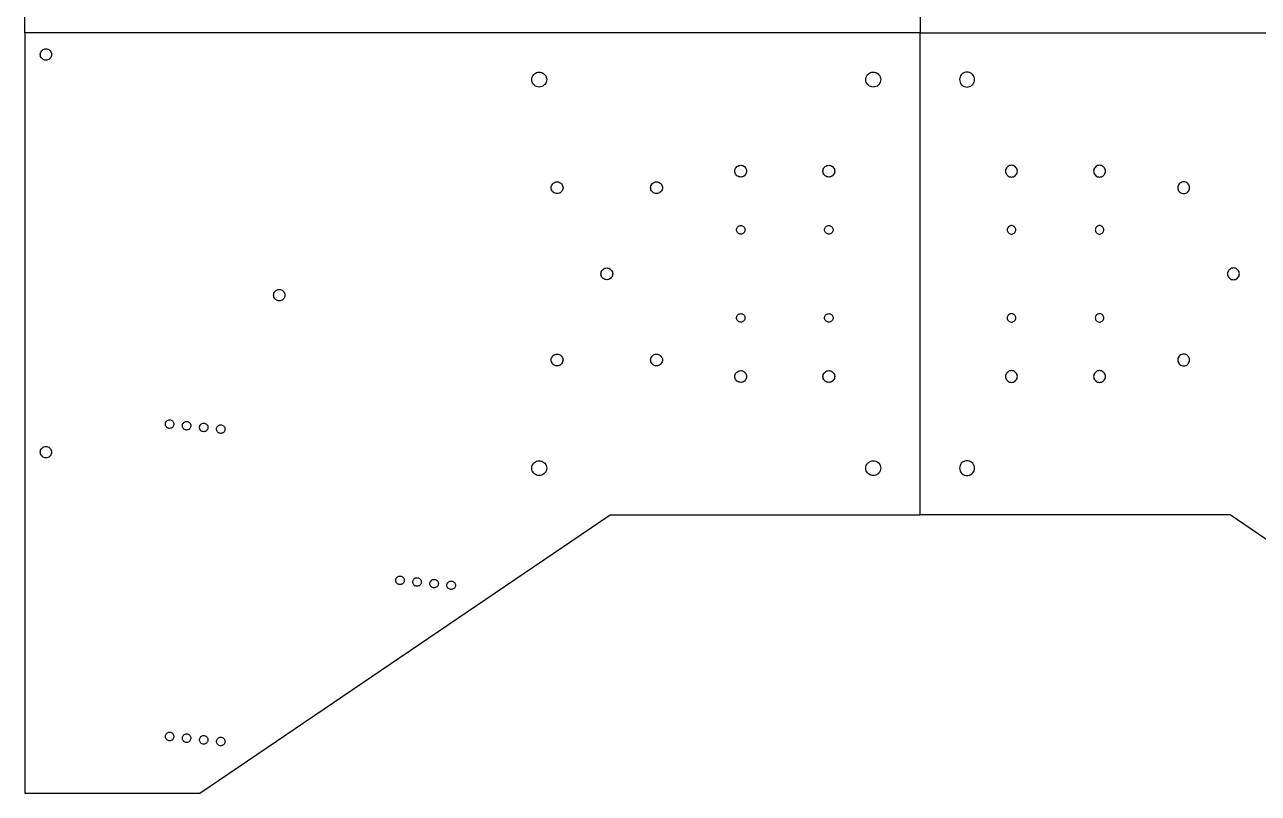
# Model space of a CAD drawing. Extents: x 0 to 867, y 0 to 569.
# Drawn here: x 0 to 434.3, y 0 to 270.6 of the extents above; entities that cross this region are included whole.
import ezdxf

# ---------------------------------------------------------------- set-up
doc = ezdxf.new("R2010")
doc.units = 0
doc.layers.add('Layer_1', color=7, linetype='CONTINUOUS')

msp = doc.modelspace()

# ---------------------------------------------------------------- linework, layer by layer
at = {"layer": 'Layer_1', "color": 7}
for p, q in [((0, 267.800002), (0, 535.600003)), ((315.232054, 437.600001), (315.232054, 267.800002)), ((315.232054, 437.599998), (315.232054, 267.799999)), ((0, 267.800002), (0, 0.000001)), ((315.232054, 267.800002), (0, 267.800002)), ((315.232054, 267.800002), (0, 267.800002)), ((315.232054, 98.000003), (315.232054, 267.800002)), ((315.232054, 98.000003), (315.232054, 267.800002)), ((315.232054, 267.800002), (630.464108, 267.800002)), ((315.232054, 267.799999), (630.464108, 267.799999)), ((7.499999, 258.125004), (7.499999, 258.125004)), ((181.132057, 248.675001), (181.132057, 248.675001)), ((298.732053, 248.675001), (298.732053, 248.675001)), ((331.732055, 248.675001), (331.732055, 248.675001)), ((252.082052, 216.975003), (252.082052, 216.975003)), ((283.082052, 216.975003), (283.082052, 216.975003)), ((347.382056, 216.975003), (347.382056, 216.975003)), ((378.382056, 216.975003), (378.382056, 216.975003)), ((187.432047, 211.135893), (187.432047, 211.135893)), ((222.432053, 211.135893), (222.432053, 211.135893)), ((408.032054, 211.135893), (408.032054, 211.135893)), ((252.082052, 196.900002), (252.082052, 196.900002)), ((283.082052, 196.900002), (283.082052, 196.900002)), ((347.382056, 196.900002), (347.382056, 196.900002)), ((378.382056, 196.900002), (378.382056, 196.900002)), ((204.932054, 180.825002), (204.932054, 180.825002)), ((425.532053, 180.825002), (425.532053, 180.825002)), ((89.632056, 173.400003), (89.632056, 173.400003)), ((252.082052, 165.900003), (252.082052, 165.900003)), ((283.082052, 165.900003), (283.082052, 165.900003)), ((347.382056, 165.900003), (347.382056, 165.900003)), ((378.382056, 165.900003), (378.382056, 165.900003)), ((187.432047, 150.514113), (187.432047, 150.514113)), ((222.432053, 150.514113), (222.432053, 150.514113)), ((408.032054, 150.514113), (408.032054, 150.514113)), ((252.082052, 144.675003), (252.082052, 144.675003)), ((283.082052, 144.675003), (283.082052, 144.675003)), ((347.382056, 144.675003), (347.382056, 144.675003)), ((378.382056, 144.675003), (378.382056, 144.675003)), ((51.021008, 128.500001), (51.021008, 128.500001)), ((57.017553, 127.916377), (57.017553, 127.916377)), ((63.019291, 127.33319), (63.019291, 127.33319)), ((69.021029, 126.750003), (69.021029, 126.750003)), ((7.499999, 118.125001), (7.499999, 118.125001)), ((181.132057, 111.875001), (181.132057, 111.875001)), ((298.732053, 111.875001), (298.732053, 111.875001)), ((331.732055, 111.875001), (331.732055, 111.875001)), ((61.617013, 0.000001), (206.14211, 98.000003)), ((206.14211, 98.000003), (315.232054, 98.000003)), ((424.321997, 98.000003), (315.232054, 98.000003)), ((568.847094, 0.000001), (424.321997, 98.000003)), ((132.132042, 73.500004), (132.132042, 73.500004)), ((138.128587, 72.916377), (138.128587, 72.916377)), ((144.130324, 72.33319), (144.130324, 72.33319)), ((150.132062, 71.750003), (150.132062, 71.750003)), ((51.021008, 18.500004), (51.021008, 18.500004)), ((57.017553, 17.916377), (57.017553, 17.916377)), ((63.019291, 17.33319), (63.019291, 17.33319)), ((69.021029, 16.750003), (69.021029, 16.750003)), ((0, 0.000001), (61.617013, 0.000001))]:
    msp.add_line(p, q, dxfattribs=at)
for points, knots in [([(7.499999, 258.125004), (7.733829, 258.1489), (8.198141, 258.19635), (8.811738, 258.564482), (9.267932, 259.10349), (9.50988, 259.770953), (9.50988, 260.479205), (9.267932, 261.145733), (8.811738, 261.688474), (8.198141, 262.042738), (7.499999, 262.16643), (6.801857, 262.042738), (6.18826, 261.688474), (5.732066, 261.145733), (5.490118, 260.479205), (5.490118, 259.770953), (5.732066, 259.10349), (6.18826, 258.564482), (6.801857, 258.19635), (7.26617, 258.1489), (7.499999, 258.125004)], [0, 0, 0, 0, 0.697929, 1.38587, 2.083798, 2.781727, 3.469667, 4.167595, 4.865523, 5.553464, 6.251393, 6.949322, 7.637263, 8.335191, 9.03312, 9.72106, 10.418989, 11.116916, 11.804858, 12.502786, 12.502786, 12.502786, 12.502786]), ([(181.132057, 248.675001), (181.438958, 248.706365), (182.048368, 248.768643), (182.853712, 249.251814), (183.452445, 249.959274), (183.770007, 250.835311), (183.770007, 251.764894), (183.452444, 252.639703), (182.853713, 253.352063), (182.048368, 253.817033), (181.132056, 253.979378), (180.215742, 253.817032), (179.410394, 253.35206), (178.811639, 252.63971), (178.494079, 251.764893), (178.494079, 250.835312), (178.811638, 249.959267), (179.410394, 249.251818), (180.215742, 248.768643), (180.825155, 248.706365), (181.132057, 248.675001)], [0, 0, 0, 0, 0.916034, 1.818952, 2.734972, 3.651004, 4.553925, 5.469955, 6.385976, 7.288895, 8.204928, 9.120963, 10.023889, 10.939922, 11.855952, 12.758873, 13.674905, 14.590937, 15.493862, 16.409897, 16.409897, 16.409897, 16.409897]), ([(298.732053, 248.675001), (299.038954, 248.706365), (299.648363, 248.768643), (300.453707, 249.251819), (301.052461, 249.959268), (301.370019, 250.835312), (301.37002, 251.764893), (301.052459, 252.639709), (300.453707, 253.352059), (299.648363, 253.817032), (298.732053, 253.979378), (297.815742, 253.817032), (297.010398, 253.352059), (296.411646, 252.639709), (296.094086, 251.764893), (296.094087, 250.835312), (296.411645, 249.959268), (297.010399, 249.251819), (297.815743, 248.768643), (298.425152, 248.706365), (298.732053, 248.675001)], [0, 0, 0, 0, 0.91603, 1.818952, 2.734982, 3.651014, 4.553935, 5.469965, 6.385997, 7.288919, 8.204949, 9.12098, 10.023901, 10.939933, 11.855963, 12.758884, 13.674916, 14.590947, 15.493868, 16.409898, 16.409898, 16.409898, 16.409898]), ([(331.732055, 248.675001), (331.425154, 248.706365), (330.815744, 248.768643), (330.010401, 249.251819), (329.411647, 249.959268), (329.094088, 250.835312), (329.094088, 251.764893), (329.411648, 252.639709), (330.0104, 253.352059), (330.815744, 253.817032), (331.732055, 253.979378), (332.648365, 253.817032), (333.453709, 253.352059), (334.052461, 252.639709), (334.370021, 251.764893), (334.370021, 250.835312), (334.052462, 249.959268), (333.453709, 249.251819), (332.648365, 248.768643), (332.038955, 248.706365), (331.732055, 248.675001)], [0, 0, 0, 0, 0.91603, 1.818952, 2.734982, 3.651014, 4.553935, 5.469965, 6.385997, 7.288919, 8.204949, 9.12098, 10.023901, 10.939933, 11.855963, 12.758884, 13.674916, 14.590947, 15.493868, 16.409898, 16.409898, 16.409898, 16.409898]), ([(252.082052, 216.975003), (252.32465, 216.999795), (252.806374, 217.049024), (253.442981, 217.430962), (253.91628, 217.990184), (254.167302, 218.682676), (254.167302, 219.417487), (253.91628, 220.109009), (253.442981, 220.672104), (252.806374, 221.039653), (252.082052, 221.167983), (251.357731, 221.039653), (250.721125, 220.672104), (250.247826, 220.109009), (249.996804, 219.417487), (249.996804, 218.682676), (250.247826, 217.990184), (250.721125, 217.430962), (251.357731, 217.049024), (251.839454, 216.999795), (252.082052, 216.975003)], [0, 0, 0, 0, 0.724102, 1.43784, 2.161941, 2.886041, 3.599778, 4.323878, 5.047979, 5.761717, 6.485819, 7.209918, 7.923656, 8.647757, 9.371857, 10.085594, 10.809694, 11.533795, 12.247532, 12.971632, 12.971632, 12.971632, 12.971632]), ([(283.082052, 216.975003), (283.32465, 216.999795), (283.806374, 217.049024), (284.442981, 217.430962), (284.91628, 217.990184), (285.167302, 218.682676), (285.167302, 219.417487), (284.91628, 220.109009), (284.442981, 220.672104), (283.806374, 221.039653), (283.082052, 221.167983), (282.357731, 221.039653), (281.721125, 220.672104), (281.247826, 220.109009), (280.996804, 219.417487), (280.996804, 218.682676), (281.247826, 217.990184), (281.721125, 217.430962), (282.357731, 217.049024), (282.839454, 216.999795), (283.082052, 216.975003)], [0, 0, 0, 0, 0.724102, 1.43784, 2.161941, 2.886041, 3.599778, 4.323878, 5.047979, 5.761717, 6.485819, 7.209918, 7.923656, 8.647757, 9.371857, 10.085594, 10.809694, 11.533795, 12.247532, 12.971632, 12.971632, 12.971632, 12.971632]), ([(347.382056, 216.975003), (347.139458, 216.999795), (346.657733, 217.049024), (346.021127, 217.430962), (345.547827, 217.990184), (345.296806, 218.682676), (345.296806, 219.417487), (345.547827, 220.109009), (346.021127, 220.672104), (346.657733, 221.039653), (347.382055, 221.167983), (348.106377, 221.039653), (348.742982, 220.672104), (349.216282, 220.109009), (349.467303, 219.417487), (349.467303, 218.682676), (349.216282, 217.990184), (348.742982, 217.430962), (348.106377, 217.049024), (347.624653, 216.999795), (347.382056, 216.975003)], [0, 0, 0, 0, 0.724102, 1.43784, 2.161941, 2.886041, 3.599778, 4.323878, 5.047979, 5.761717, 6.485819, 7.209918, 7.923656, 8.647757, 9.371857, 10.085594, 10.809694, 11.533795, 12.247532, 12.971632, 12.971632, 12.971632, 12.971632]), ([(378.382056, 216.975003), (378.139458, 216.999795), (377.657733, 217.049024), (377.021127, 217.430962), (376.547827, 217.990184), (376.296806, 218.682676), (376.296806, 219.417487), (376.547827, 220.109009), (377.021127, 220.672104), (377.657733, 221.039653), (378.382055, 221.167983), (379.106377, 221.039653), (379.742982, 220.672104), (380.216282, 220.109009), (380.467303, 219.417487), (380.467303, 218.682676), (380.216282, 217.990184), (379.742982, 217.430962), (379.106377, 217.049024), (378.624653, 216.999795), (378.382056, 216.975003)], [0, 0, 0, 0, 0.724102, 1.43784, 2.161941, 2.886041, 3.599778, 4.323878, 5.047979, 5.761717, 6.485819, 7.209918, 7.923656, 8.647757, 9.371857, 10.085594, 10.809694, 11.533795, 12.247532, 12.971632, 12.971632, 12.971632, 12.971632]), ([(187.432047, 211.135893), (187.674648, 211.160684), (188.156377, 211.209912), (188.792986, 211.591852), (189.266296, 212.15107), (189.517298, 212.84357), (189.517298, 213.578373), (189.266296, 214.269904), (188.792986, 214.832993), (188.156377, 215.200544), (187.432053, 215.328873), (186.707733, 215.200543), (186.071132, 214.832992), (185.59783, 214.269899), (185.346801, 213.578378), (185.346801, 212.843565), (185.59783, 212.151074), (186.071132, 211.591854), (186.707733, 211.209915), (187.189452, 211.160685), (187.432047, 211.135893)], [0, 0, 0, 0, 0.72411, 1.437851, 2.161955, 2.886051, 3.599788, 4.323884, 5.047988, 5.761728, 6.485839, 7.20993, 7.923664, 8.647767, 9.37187, 10.085607, 10.809709, 11.533812, 12.247547, 12.971637, 12.971637, 12.971637, 12.971637]), ([(222.432053, 211.135893), (222.674651, 211.160685), (223.156375, 211.209914), (223.792981, 211.591852), (224.266278, 212.151075), (224.517303, 212.843565), (224.517303, 213.578378), (224.266278, 214.269898), (223.792981, 214.832994), (223.156375, 215.200543), (222.432053, 215.328873), (221.707731, 215.200543), (221.071126, 214.832994), (220.597828, 214.269898), (220.346803, 213.578378), (220.346803, 212.843565), (220.597828, 212.151075), (221.071126, 211.591852), (221.707731, 211.209914), (222.189455, 211.160685), (222.432053, 211.135893)], [0, 0, 0, 0, 0.724101, 1.437838, 2.161938, 2.886039, 3.599776, 4.323877, 5.047977, 5.761714, 6.485815, 7.209916, 7.923653, 8.647753, 9.371854, 10.085591, 10.809692, 11.533792, 12.247529, 12.97163, 12.97163, 12.97163, 12.97163]), ([(408.032054, 211.135893), (407.789456, 211.160685), (407.307733, 211.209914), (406.671127, 211.591852), (406.197829, 212.151075), (405.946805, 212.843565), (405.946805, 213.578378), (406.197829, 214.269898), (406.671127, 214.832994), (407.307733, 215.200543), (408.032054, 215.328873), (408.756376, 215.200543), (409.392982, 214.832994), (409.86628, 214.269898), (410.117304, 213.578378), (410.117304, 212.843565), (409.86628, 212.151075), (409.392982, 211.591852), (408.756376, 211.209914), (408.274652, 211.160685), (408.032054, 211.135893)], [0, 0, 0, 0, 0.724101, 1.437838, 2.161938, 2.886039, 3.599776, 4.323877, 5.047977, 5.761714, 6.485815, 7.209916, 7.923653, 8.647753, 9.371854, 10.085591, 10.809692, 11.533792, 12.247529, 12.97163, 12.97163, 12.97163, 12.97163]), ([(252.082052, 196.900002), (252.25748, 196.917858), (252.605826, 196.953314), (253.066235, 197.229362), (253.408553, 197.633668), (253.590115, 198.13439), (253.590115, 198.665729), (253.408553, 199.165752), (253.066235, 199.572848), (252.605826, 199.838532), (252.082052, 199.930959), (251.558278, 199.838532), (251.09787, 199.572847), (250.755551, 199.165753), (250.573988, 198.665729), (250.573989, 198.13439), (250.755551, 197.633668), (251.09787, 197.229363), (251.558278, 196.953314), (251.906623, 196.917858), (252.082052, 196.900002)], [0, 0, 0, 0, 0.523591, 1.039684, 1.563274, 2.086865, 2.602958, 3.126549, 3.650139, 4.166232, 4.689823, 5.213413, 5.729506, 6.253097, 6.776687, 7.292781, 7.816372, 8.339962, 8.856055, 9.379646, 9.379646, 9.379646, 9.379646]), ([(283.082052, 196.900002), (283.25748, 196.917858), (283.605826, 196.953314), (284.066235, 197.229363), (284.408556, 197.633667), (284.590115, 198.13439), (284.590115, 198.665729), (284.408556, 199.165753), (284.066235, 199.572847), (283.605826, 199.838532), (283.082052, 199.930959), (282.558278, 199.838532), (282.09787, 199.572847), (281.755551, 199.165753), (281.573989, 198.665729), (281.573989, 198.13439), (281.755551, 197.633668), (282.09787, 197.229363), (282.558278, 196.953314), (282.906623, 196.917858), (283.082052, 196.900002)], [0, 0, 0, 0, 0.523591, 1.039685, 1.563276, 2.086866, 2.60296, 3.12655, 3.650141, 4.166235, 4.689826, 5.213416, 5.729509, 6.2531, 6.77669, 7.292784, 7.816375, 8.339965, 8.856058, 9.379648, 9.379648, 9.379648, 9.379648]), ([(347.382056, 196.900002), (347.206627, 196.917858), (346.858281, 196.953314), (346.397872, 197.229363), (346.055551, 197.633667), (345.873992, 198.13439), (345.873992, 198.665729), (346.055551, 199.165753), (346.397872, 199.572847), (346.858282, 199.838532), (347.382056, 199.930959), (347.905829, 199.838532), (348.366238, 199.572847), (348.708557, 199.165753), (348.890119, 198.665729), (348.890119, 198.13439), (348.708557, 197.633668), (348.366238, 197.229363), (347.905829, 196.953314), (347.557484, 196.917858), (347.382056, 196.900002)], [0, 0, 0, 0, 0.523591, 1.039685, 1.563276, 2.086866, 2.60296, 3.12655, 3.650141, 4.166235, 4.689826, 5.213416, 5.729509, 6.2531, 6.77669, 7.292784, 7.816375, 8.339965, 8.856058, 9.379648, 9.379648, 9.379648, 9.379648]), ([(378.382056, 196.900002), (378.206627, 196.917858), (377.858282, 196.953314), (377.397873, 197.229362), (377.055555, 197.633668), (376.873993, 198.13439), (376.873993, 198.665729), (377.055555, 199.165752), (377.397873, 199.572848), (377.858282, 199.838532), (378.382056, 199.930959), (378.905829, 199.838532), (379.366238, 199.572847), (379.708557, 199.165753), (379.890119, 198.665729), (379.890119, 198.13439), (379.708557, 197.633668), (379.366238, 197.229363), (378.905829, 196.953314), (378.557484, 196.917858), (378.382056, 196.900002)], [0, 0, 0, 0, 0.523591, 1.039684, 1.563274, 2.086865, 2.602958, 3.126549, 3.650139, 4.166232, 4.689823, 5.213413, 5.729506, 6.253097, 6.776687, 7.292781, 7.816372, 8.339962, 8.856055, 9.379646, 9.379646, 9.379646, 9.379646]), ([(204.932054, 180.825002), (205.174651, 180.849795), (205.656373, 180.899026), (206.292981, 181.280958), (206.766269, 181.840189), (207.0173, 182.532674), (207.0173, 183.26749), (206.766269, 183.959005), (206.292981, 184.522108), (205.656373, 184.889652), (204.93205, 185.017984), (204.207728, 184.889656), (203.57112, 184.522108), (203.09784, 183.959003), (202.846808, 183.26749), (202.846808, 182.532674), (203.09784, 181.840191), (203.57112, 181.280959), (204.207728, 180.899022), (204.689453, 180.849794), (204.932054, 180.825002)], [0, 0, 0, 0, 0.724097, 1.437837, 2.161932, 2.886034, 3.599772, 4.323874, 5.047969, 5.761709, 6.485806, 7.209916, 7.92365, 8.647741, 9.371843, 10.085581, 10.809683, 11.533774, 12.247509, 12.971618, 12.971618, 12.971618, 12.971618]), ([(425.532053, 180.825002), (425.289457, 180.849795), (424.807734, 180.899026), (424.171126, 181.280958), (423.697838, 181.840189), (423.446807, 182.532674), (423.446807, 183.26749), (423.697838, 183.959005), (424.171126, 184.522108), (424.807734, 184.889652), (425.532057, 185.017984), (426.25638, 184.889656), (426.892987, 184.522108), (427.366268, 183.959003), (427.6173, 183.26749), (427.6173, 182.532674), (427.366268, 181.840191), (426.892987, 181.280959), (426.25638, 180.899022), (425.774654, 180.849794), (425.532053, 180.825002)], [0, 0, 0, 0, 0.724097, 1.437837, 2.161932, 2.886034, 3.599772, 4.323874, 5.047969, 5.761709, 6.485806, 7.209916, 7.92365, 8.647741, 9.371843, 10.085581, 10.809683, 11.533774, 12.247509, 12.971618, 12.971618, 12.971618, 12.971618]), ([(89.632056, 173.400003), (89.865886, 173.423899), (90.330198, 173.471349), (90.943795, 173.839481), (91.399989, 174.378491), (91.641938, 175.045953), (91.641937, 175.754205), (91.399989, 176.420732), (90.943795, 176.963475), (90.330198, 177.317739), (89.632056, 177.441431), (88.933914, 177.317739), (88.320317, 176.963475), (87.864123, 176.420732), (87.622175, 175.754205), (87.622175, 175.045953), (87.864124, 174.378491), (88.320317, 173.839481), (88.933914, 173.471349), (89.398227, 173.423899), (89.632056, 173.400003)], [0, 0, 0, 0, 0.697929, 1.38587, 2.083799, 2.781727, 3.469667, 4.167595, 4.865524, 5.553465, 6.251394, 6.949323, 7.637264, 8.335193, 9.033121, 9.721061, 10.418989, 11.116918, 11.804859, 12.502788, 12.502788, 12.502788, 12.502788]), ([(252.082052, 165.900003), (252.25748, 165.917859), (252.605826, 165.953315), (253.066235, 166.229362), (253.408553, 166.633668), (253.590115, 167.13439), (253.590115, 167.665729), (253.408553, 168.165752), (253.066235, 168.572848), (252.605826, 168.838532), (252.082052, 168.930959), (251.558278, 168.838533), (251.09787, 168.572847), (250.755551, 168.165753), (250.573989, 167.665729), (250.573988, 167.13439), (250.755551, 166.633668), (251.09787, 166.229363), (251.558278, 165.953315), (251.906623, 165.917859), (252.082052, 165.900003)], [0, 0, 0, 0, 0.523591, 1.039684, 1.563274, 2.086865, 2.602958, 3.126549, 3.650139, 4.166232, 4.689823, 5.213413, 5.729506, 6.253097, 6.776688, 7.292781, 7.816372, 8.339962, 8.856055, 9.379646, 9.379646, 9.379646, 9.379646]), ([(283.082052, 165.900003), (283.25748, 165.917859), (283.605826, 165.953315), (284.066235, 166.229363), (284.408556, 166.633667), (284.590115, 167.13439), (284.590115, 167.665729), (284.408556, 168.165754), (284.066235, 168.572847), (283.605826, 168.838532), (283.082052, 168.930959), (282.558278, 168.838533), (282.09787, 168.572847), (281.755551, 168.165753), (281.573989, 167.665729), (281.573989, 167.13439), (281.755551, 166.633668), (282.09787, 166.229363), (282.558278, 165.953315), (282.906623, 165.917859), (283.082052, 165.900003)], [0, 0, 0, 0, 0.523591, 1.039685, 1.563276, 2.086866, 2.60296, 3.12655, 3.650141, 4.166235, 4.689826, 5.213416, 5.729509, 6.2531, 6.77669, 7.292784, 7.816375, 8.339965, 8.856058, 9.379648, 9.379648, 9.379648, 9.379648]), ([(347.382056, 165.900003), (347.206627, 165.917859), (346.858282, 165.953315), (346.397872, 166.229363), (346.055551, 166.633667), (345.873992, 167.13439), (345.873992, 167.665729), (346.055551, 168.165754), (346.397872, 168.572847), (346.858281, 168.838532), (347.382056, 168.930959), (347.905829, 168.838533), (348.366238, 168.572847), (348.708557, 168.165753), (348.890119, 167.665729), (348.890119, 167.13439), (348.708557, 166.633668), (348.366238, 166.229363), (347.905829, 165.953315), (347.557484, 165.917859), (347.382056, 165.900003)], [0, 0, 0, 0, 0.523591, 1.039685, 1.563276, 2.086866, 2.60296, 3.12655, 3.650141, 4.166235, 4.689826, 5.213416, 5.729509, 6.2531, 6.77669, 7.292784, 7.816375, 8.339965, 8.856058, 9.379648, 9.379648, 9.379648, 9.379648]), ([(378.382056, 165.900003), (378.206627, 165.917859), (377.858282, 165.953315), (377.397873, 166.229362), (377.055555, 166.633668), (376.873993, 167.13439), (376.873993, 167.665729), (377.055555, 168.165752), (377.397873, 168.572848), (377.858282, 168.838532), (378.382056, 168.930959), (378.905829, 168.838533), (379.366238, 168.572847), (379.708557, 168.165753), (379.890119, 167.665729), (379.890119, 167.13439), (379.708557, 166.633668), (379.366238, 166.229363), (378.905829, 165.953315), (378.557484, 165.917859), (378.382056, 165.900003)], [0, 0, 0, 0, 0.523591, 1.039684, 1.563274, 2.086865, 2.602958, 3.126549, 3.650139, 4.166232, 4.689823, 5.213413, 5.729506, 6.253097, 6.776688, 7.292781, 7.816372, 8.339962, 8.856055, 9.379646, 9.379646, 9.379646, 9.379646]), ([(187.432047, 150.514113), (187.674648, 150.538905), (188.156377, 150.588133), (188.792986, 150.970073), (189.266296, 151.52929), (189.517298, 152.22179), (189.517298, 152.956594), (189.266296, 153.648124), (188.792986, 154.211214), (188.156377, 154.578765), (187.432053, 154.707094), (186.707733, 154.578763), (186.071132, 154.211212), (185.59783, 153.64812), (185.346801, 152.956599), (185.346801, 152.221785), (185.59783, 151.529295), (186.071132, 150.970075), (186.707733, 150.588135), (187.189452, 150.538906), (187.432047, 150.514113)], [0, 0, 0, 0, 0.72411, 1.437851, 2.161955, 2.886051, 3.599788, 4.323884, 5.047988, 5.761728, 6.485839, 7.20993, 7.923664, 8.647767, 9.37187, 10.085607, 10.809709, 11.533812, 12.247547, 12.971637, 12.971637, 12.971637, 12.971637]), ([(222.432053, 150.514113), (222.674651, 150.538905), (223.156375, 150.588134), (223.792981, 150.970072), (224.266278, 151.529296), (224.517303, 152.221786), (224.517303, 152.956598), (224.266278, 153.648119), (223.792981, 154.211215), (223.156375, 154.578764), (222.432053, 154.707094), (221.707731, 154.578764), (221.071126, 154.211215), (220.597828, 153.648119), (220.346803, 152.956598), (220.346803, 152.221786), (220.597828, 151.529296), (221.071126, 150.970072), (221.707731, 150.588134), (222.189455, 150.538905), (222.432053, 150.514113)], [0, 0, 0, 0, 0.724101, 1.437838, 2.161938, 2.886039, 3.599776, 4.323877, 5.047977, 5.761714, 6.485815, 7.209916, 7.923653, 8.647753, 9.371854, 10.085591, 10.809692, 11.533792, 12.247529, 12.97163, 12.97163, 12.97163, 12.97163]), ([(408.032054, 150.514113), (407.789456, 150.538905), (407.307733, 150.588134), (406.671127, 150.970072), (406.197829, 151.529296), (405.946805, 152.221786), (405.946805, 152.956598), (406.197829, 153.648119), (406.671127, 154.211215), (407.307733, 154.578764), (408.032054, 154.707094), (408.756376, 154.578764), (409.392982, 154.211215), (409.86628, 153.648119), (410.117304, 152.956598), (410.117304, 152.221786), (409.86628, 151.529296), (409.392982, 150.970072), (408.756376, 150.588134), (408.274652, 150.538905), (408.032054, 150.514113)], [0, 0, 0, 0, 0.724101, 1.437838, 2.161938, 2.886039, 3.599776, 4.323877, 5.047977, 5.761714, 6.485815, 7.209916, 7.923653, 8.647753, 9.371854, 10.085591, 10.809692, 11.533792, 12.247529, 12.97163, 12.97163, 12.97163, 12.97163]), ([(252.082052, 144.675003), (252.32465, 144.699795), (252.806374, 144.749024), (253.442981, 145.130962), (253.91628, 145.690185), (254.167302, 146.382677), (254.167302, 147.117488), (253.91628, 147.80901), (253.442981, 148.372105), (252.806374, 148.739654), (252.082052, 148.867984), (251.357731, 148.739654), (250.721125, 148.372105), (250.247826, 147.80901), (249.996804, 147.117488), (249.996804, 146.382677), (250.247826, 145.690185), (250.721125, 145.130962), (251.357731, 144.749025), (251.839454, 144.699795), (252.082052, 144.675003)], [0, 0, 0, 0, 0.724102, 1.43784, 2.161941, 2.886041, 3.599778, 4.323878, 5.047979, 5.761717, 6.485819, 7.209918, 7.923656, 8.647757, 9.371857, 10.085594, 10.809694, 11.533795, 12.247532, 12.971632, 12.971632, 12.971632, 12.971632]), ([(283.082052, 144.675003), (283.32465, 144.699795), (283.806374, 144.749024), (284.442981, 145.130962), (284.91628, 145.690185), (285.167302, 146.382677), (285.167302, 147.117488), (284.91628, 147.80901), (284.442981, 148.372105), (283.806374, 148.739654), (283.082052, 148.867984), (282.357731, 148.739654), (281.721125, 148.372105), (281.247826, 147.80901), (280.996804, 147.117488), (280.996804, 146.382677), (281.247826, 145.690185), (281.721125, 145.130962), (282.357731, 144.749025), (282.839454, 144.699795), (283.082052, 144.675003)], [0, 0, 0, 0, 0.724102, 1.43784, 2.161941, 2.886041, 3.599778, 4.323878, 5.047979, 5.761717, 6.485819, 7.209918, 7.923656, 8.647757, 9.371857, 10.085594, 10.809694, 11.533795, 12.247532, 12.971632, 12.971632, 12.971632, 12.971632]), ([(347.382056, 144.675003), (347.139458, 144.699795), (346.657733, 144.749024), (346.021127, 145.130962), (345.547827, 145.690185), (345.296806, 146.382677), (345.296806, 147.117488), (345.547827, 147.80901), (346.021127, 148.372105), (346.657733, 148.739654), (347.382055, 148.867984), (348.106377, 148.739654), (348.742982, 148.372105), (349.216282, 147.80901), (349.467303, 147.117488), (349.467303, 146.382677), (349.216282, 145.690185), (348.742982, 145.130962), (348.106377, 144.749025), (347.624653, 144.699795), (347.382056, 144.675003)], [0, 0, 0, 0, 0.724102, 1.43784, 2.161941, 2.886041, 3.599778, 4.323878, 5.047979, 5.761717, 6.485819, 7.209918, 7.923656, 8.647757, 9.371857, 10.085594, 10.809694, 11.533795, 12.247532, 12.971632, 12.971632, 12.971632, 12.971632]), ([(378.382056, 144.675003), (378.139458, 144.699795), (377.657733, 144.749024), (377.021127, 145.130962), (376.547827, 145.690185), (376.296806, 146.382677), (376.296806, 147.117488), (376.547827, 147.80901), (377.021127, 148.372105), (377.657733, 148.739654), (378.382055, 148.867984), (379.106377, 148.739654), (379.742982, 148.372105), (380.216282, 147.80901), (380.467303, 147.117488), (380.467303, 146.382677), (380.216282, 145.690185), (379.742982, 145.130962), (379.106377, 144.749025), (378.624653, 144.699795), (378.382056, 144.675003)], [0, 0, 0, 0, 0.724102, 1.43784, 2.161941, 2.886041, 3.599778, 4.323878, 5.047979, 5.761717, 6.485819, 7.209918, 7.923656, 8.647757, 9.371857, 10.085594, 10.809694, 11.533795, 12.247532, 12.971632, 12.971632, 12.971632, 12.971632]), ([(51.021008, 128.500001), (51.196383, 128.517923), (51.54462, 128.553509), (52.004819, 128.82961), (52.346958, 129.233871), (52.528414, 129.734467), (52.528413, 130.265654), (52.346959, 130.76555), (52.004819, 131.172608), (51.54462, 131.438307), (51.021014, 131.531075), (50.497409, 131.438305), (50.037217, 131.172603), (49.695056, 130.765557), (49.513604, 130.265653), (49.513603, 129.734468), (49.695057, 129.233864), (50.037217, 128.829616), (50.497409, 128.553512), (50.84564, 128.517923), (51.021008, 128.500001)], [0, 0, 0, 0, 0.523454, 1.03941, 1.562853, 2.086297, 2.602252, 3.125697, 3.649139, 4.165094, 4.688548, 5.211984, 5.727939, 6.251393, 6.774839, 7.290793, 7.814237, 8.337693, 8.853648, 9.377084, 9.377084, 9.377084, 9.377084]), ([(57.017553, 127.916377), (57.192982, 127.934233), (57.541328, 127.96969), (58.001738, 128.245736), (58.344052, 128.650044), (58.525605, 129.150767), (58.525604, 129.682103), (58.344052, 130.182128), (58.001737, 130.589224), (57.541328, 130.854908), (57.017553, 130.947333), (56.493779, 130.854907), (56.033367, 130.589225), (55.691058, 130.182124), (55.509479, 129.682108), (55.509479, 129.150762), (55.691059, 128.650049), (56.033367, 128.245735), (56.493779, 127.96969), (56.842124, 127.934233), (57.017553, 127.916377)], [0, 0, 0, 0, 0.523592, 1.039686, 1.563274, 2.086862, 2.602955, 3.126543, 3.650129, 4.166224, 4.689815, 5.213407, 5.729501, 6.253088, 6.776682, 7.292775, 7.81637, 8.339957, 8.856051, 9.379643, 9.379643, 9.379643, 9.379643]), ([(63.019291, 127.33319), (63.19472, 127.351046), (63.543066, 127.386503), (64.003476, 127.662549), (64.34579, 128.066857), (64.527342, 128.56758), (64.527342, 129.098916), (64.345791, 129.598941), (64.003475, 130.006037), (63.543066, 130.271721), (63.019291, 130.364146), (62.495516, 130.271721), (62.035105, 130.006038), (61.692796, 129.598936), (61.511217, 129.098921), (61.511216, 128.567575), (61.692797, 128.066862), (62.035105, 127.662548), (62.495517, 127.386503), (62.843862, 127.351046), (63.019291, 127.33319)], [0, 0, 0, 0, 0.523592, 1.039686, 1.563274, 2.086861, 2.602954, 3.126543, 3.650129, 4.166223, 4.689815, 5.213407, 5.729501, 6.253088, 6.776683, 7.292776, 7.816369, 8.339957, 8.856051, 9.379643, 9.379643, 9.379643, 9.379643]), ([(69.021029, 126.750003), (69.196456, 126.767859), (69.544799, 126.803314), (70.005201, 127.079367), (70.34753, 127.483663), (70.52908, 127.984392), (70.52908, 128.515726), (70.347529, 129.015756), (70.005201, 129.422843), (69.544799, 129.688533), (69.021026, 129.78096), (68.497254, 129.688532), (68.036842, 129.42285), (67.694534, 129.015747), (67.512954, 128.515732), (67.512954, 127.984386), (67.694534, 127.483672), (68.036843, 127.07936), (68.497254, 126.803315), (68.8456, 126.767859), (69.021029, 126.750003)], [0, 0, 0, 0, 0.523586, 1.039674, 1.563269, 2.086857, 2.60295, 3.126538, 3.650134, 4.166222, 4.689808, 5.2134, 5.729494, 6.253082, 6.776676, 7.29277, 7.816364, 8.339951, 8.856045, 9.379636, 9.379636, 9.379636, 9.379636]), ([(7.499999, 118.125001), (7.733829, 118.148898), (8.198142, 118.196348), (8.811738, 118.564482), (9.267932, 119.103491), (9.50988, 119.770953), (9.50988, 120.479206), (9.267932, 121.145734), (8.811738, 121.688475), (8.198141, 122.042738), (7.499999, 122.16643), (6.801857, 122.042738), (6.18826, 121.688475), (5.732066, 121.145734), (5.490118, 120.479206), (5.490118, 119.770953), (5.732066, 119.103491), (6.18826, 118.564482), (6.801857, 118.196348), (7.26617, 118.148898), (7.499999, 118.125001)], [0, 0, 0, 0, 0.697929, 1.385871, 2.083799, 2.781728, 3.469668, 4.167597, 4.865525, 5.553466, 6.251395, 6.949323, 7.637264, 8.335192, 9.033121, 9.721061, 10.41899, 11.116918, 11.80486, 12.502789, 12.502789, 12.502789, 12.502789]), ([(181.132057, 111.875001), (181.438958, 111.906365), (182.048368, 111.968643), (182.853713, 112.451815), (183.452444, 113.159276), (183.770007, 114.035312), (183.770007, 114.964895), (183.452445, 115.839705), (182.853712, 116.552064), (182.048368, 117.017033), (181.132056, 117.179378), (180.215742, 117.017032), (179.410394, 116.55206), (178.811638, 115.839712), (178.494079, 114.964894), (178.494079, 114.035313), (178.811639, 113.159269), (179.410394, 112.451818), (180.215742, 111.968643), (180.825155, 111.906365), (181.132057, 111.875001)], [0, 0, 0, 0, 0.916034, 1.818953, 2.734974, 3.651004, 4.553925, 5.469957, 6.385976, 7.288895, 8.204928, 9.120963, 10.023888, 10.93992, 11.855952, 12.758873, 13.674903, 14.590937, 15.493862, 16.409897, 16.409897, 16.409897, 16.409897]), ([(298.732053, 111.875001), (299.038954, 111.906365), (299.648363, 111.968643), (300.453707, 112.451819), (301.052459, 113.15927), (301.37002, 114.035313), (301.370019, 114.964894), (301.052461, 115.839711), (300.453707, 116.552059), (299.648363, 117.017032), (298.732053, 117.179378), (297.815743, 117.017032), (297.010399, 116.552059), (296.411645, 115.839711), (296.094087, 114.964894), (296.094086, 114.035313), (296.411646, 113.15927), (297.010398, 112.451819), (297.815742, 111.968643), (298.425152, 111.906365), (298.732053, 111.875001)], [0, 0, 0, 0, 0.91603, 1.818952, 2.734984, 3.651014, 4.553935, 5.469967, 6.385998, 7.288919, 8.204949, 9.12098, 10.023901, 10.939931, 11.855963, 12.758884, 13.674914, 14.590946, 15.493868, 16.409898, 16.409898, 16.409898, 16.409898]), ([(331.732055, 111.875001), (331.425154, 111.906365), (330.815744, 111.968643), (330.0104, 112.451819), (329.411648, 113.15927), (329.094088, 114.035313), (329.094088, 114.964894), (329.411647, 115.839711), (330.010401, 116.552059), (330.815744, 117.017032), (331.732055, 117.179378), (332.648365, 117.017032), (333.453709, 116.552059), (334.052462, 115.839711), (334.370021, 114.964894), (334.370021, 114.035313), (334.052461, 113.15927), (333.453709, 112.451819), (332.648365, 111.968643), (332.038955, 111.906365), (331.732055, 111.875001)], [0, 0, 0, 0, 0.91603, 1.818952, 2.734984, 3.651014, 4.553935, 5.469967, 6.385998, 7.288919, 8.204949, 9.12098, 10.023901, 10.939931, 11.855963, 12.758884, 13.674914, 14.590946, 15.493868, 16.409898, 16.409898, 16.409898, 16.409898]), ([(132.132042, 73.500004), (132.307471, 73.51786), (132.655816, 73.553315), (133.116228, 73.829361), (133.458537, 74.233673), (133.640116, 74.734387), (133.640116, 75.265732), (133.458537, 75.765748), (133.116227, 76.172849), (132.655816, 76.438532), (132.132044, 76.530961), (131.608272, 76.438533), (131.14787, 76.172842), (130.805541, 75.765757), (130.623991, 75.265727), (130.623991, 74.734392), (130.805541, 74.233664), (131.14787, 73.829368), (131.608272, 73.553314), (131.956615, 73.517859), (132.132042, 73.500004)], [0, 0, 0, 0, 0.523592, 1.039686, 1.563272, 2.086867, 2.60296, 3.126554, 3.650141, 4.166235, 4.689828, 5.213413, 5.729502, 6.253097, 6.776685, 7.292778, 7.816366, 8.339961, 8.85605, 9.379635, 9.379635, 9.379635, 9.379635]), ([(138.128587, 72.916377), (138.304015, 72.934233), (138.652361, 72.96969), (139.112773, 73.245735), (139.455081, 73.650048), (139.636661, 74.150762), (139.636661, 74.682108), (139.455082, 75.182123), (139.112772, 75.589225), (138.652361, 75.854907), (138.128587, 75.947333), (137.604812, 75.854907), (137.144402, 75.589224), (136.802087, 75.182128), (136.620535, 74.682103), (136.620535, 74.150767), (136.802088, 73.650044), (137.144402, 73.245736), (137.604812, 72.96969), (137.953158, 72.934233), (138.128587, 72.916377)], [0, 0, 0, 0, 0.523592, 1.039686, 1.563274, 2.086868, 2.602961, 3.126556, 3.650142, 4.166236, 4.689828, 5.21342, 5.729514, 6.253101, 6.776688, 7.292782, 7.81637, 8.339957, 8.856051, 9.379643, 9.379643, 9.379643, 9.379643]), ([(144.130324, 72.33319), (144.305753, 72.351046), (144.654099, 72.386503), (145.114509, 72.662549), (145.456823, 73.066857), (145.638376, 73.56758), (145.638375, 74.098916), (145.456824, 74.59894), (145.114509, 75.006037), (144.654099, 75.271719), (144.130324, 75.364147), (143.60655, 75.271719), (143.146139, 75.006037), (142.803829, 74.598936), (142.62225, 74.098921), (142.62225, 73.567575), (142.80383, 73.066862), (143.146138, 72.662548), (143.60655, 72.386503), (143.954896, 72.351046), (144.130324, 72.33319)], [0, 0, 0, 0, 0.523592, 1.039686, 1.563274, 2.086861, 2.602954, 3.126543, 3.650129, 4.166223, 4.689815, 5.213407, 5.7295, 6.253087, 6.776682, 7.292775, 7.816368, 8.339956, 8.85605, 9.379642, 9.379642, 9.379642, 9.379642]), ([(150.132062, 71.750003), (150.307431, 71.767925), (150.655661, 71.803513), (151.115854, 72.079616), (151.458014, 72.483863), (151.639467, 72.984467), (151.639467, 73.515652), (151.458015, 74.015556), (151.115853, 74.422602), (150.655662, 74.688304), (150.132056, 74.781074), (149.608451, 74.688306), (149.148252, 74.422608), (148.806112, 74.015549), (148.624657, 73.515653), (148.624657, 72.984466), (148.806113, 72.48387), (149.148251, 72.07961), (149.608451, 71.803511), (149.956688, 71.767925), (150.132062, 71.750003)], [0, 0, 0, 0, 0.523436, 1.03939, 1.562845, 2.086289, 2.602244, 3.125689, 3.649143, 4.165098, 4.688534, 5.211988, 5.727943, 6.251385, 6.774831, 7.290785, 7.814229, 8.337672, 8.853627, 9.377081, 9.377081, 9.377081, 9.377081]), ([(51.021008, 18.500004), (51.196437, 18.51786), (51.544783, 18.553315), (52.005194, 18.829361), (52.347503, 19.233673), (52.529083, 19.734387), (52.529083, 20.265732), (52.347503, 20.765748), (52.005194, 21.172849), (51.544783, 21.438532), (51.021011, 21.530961), (50.497238, 21.438533), (50.036836, 21.172842), (49.694507, 20.765757), (49.512957, 20.265727), (49.512957, 19.734392), (49.694507, 19.233664), (50.036836, 18.829367), (50.497238, 18.553314), (50.845581, 18.517859), (51.021008, 18.500004)], [0, 0, 0, 0, 0.523592, 1.039686, 1.563272, 2.086867, 2.60296, 3.126554, 3.650141, 4.166235, 4.689828, 5.213413, 5.729502, 6.253097, 6.776685, 7.292778, 7.816366, 8.339961, 8.85605, 9.379635, 9.379635, 9.379635, 9.379635]), ([(57.017553, 17.916377), (57.192982, 17.934233), (57.541328, 17.96969), (58.001738, 18.245736), (58.344052, 18.650044), (58.525605, 19.150767), (58.525604, 19.682103), (58.344052, 20.182128), (58.001737, 20.589224), (57.541328, 20.854907), (57.017553, 20.947333), (56.493779, 20.854907), (56.033367, 20.589224), (55.691058, 20.182123), (55.509479, 19.682108), (55.509479, 19.150762), (55.691059, 18.650048), (56.033367, 18.245735), (56.493779, 17.96969), (56.842124, 17.934233), (57.017553, 17.916377)], [0, 0, 0, 0, 0.523592, 1.039686, 1.563274, 2.086862, 2.602955, 3.126543, 3.650129, 4.166224, 4.689815, 5.213407, 5.729501, 6.253088, 6.776682, 7.292775, 7.81637, 8.339957, 8.856051, 9.379643, 9.379643, 9.379643, 9.379643]), ([(63.019291, 17.33319), (63.19466, 17.351112), (63.54289, 17.386701), (64.003082, 17.662804), (64.345243, 18.06705), (64.526696, 18.567655), (64.526696, 19.09884), (64.345243, 19.598743), (64.003082, 20.00579), (63.54289, 20.271491), (63.019285, 20.36426), (62.495679, 20.271494), (62.03548, 20.005796), (61.693341, 19.598736), (61.511885, 19.098841), (61.511885, 18.567654), (61.693341, 18.067057), (62.03548, 17.662798), (62.495679, 17.386698), (62.843916, 17.351112), (63.019291, 17.33319)], [0, 0, 0, 0, 0.523436, 1.039391, 1.562845, 2.086289, 2.602244, 3.125689, 3.649144, 4.165098, 4.688534, 5.211988, 5.727943, 6.251386, 6.77483, 7.290785, 7.81423, 8.337672, 8.853627, 9.377081, 9.377081, 9.377081, 9.377081]), ([(69.021029, 16.750003), (69.196456, 16.767859), (69.544798, 16.803315), (70.005201, 17.079367), (70.34753, 17.483663), (70.52908, 17.984392), (70.529079, 18.515727), (70.34753, 19.015758), (70.0052, 19.422844), (69.544798, 19.688533), (69.021026, 19.78096), (68.497255, 19.688532), (68.036843, 19.42285), (67.694533, 19.015749), (67.512955, 18.515733), (67.512954, 17.984386), (67.694534, 17.483672), (68.036843, 17.07936), (68.497255, 16.803316), (68.8456, 16.767859), (69.021029, 16.750003)], [0, 0, 0, 0, 0.523586, 1.039674, 1.563268, 2.086856, 2.60295, 3.12654, 3.650134, 4.166223, 4.689808, 5.2134, 5.729494, 6.25308, 6.776676, 7.29277, 7.816365, 8.339951, 8.856045, 9.379637, 9.379637, 9.379637, 9.379637])]:
    msp.add_open_spline(points, degree=3, knots=knots, dxfattribs=at)

doc.saveas('drawing.dxf')
